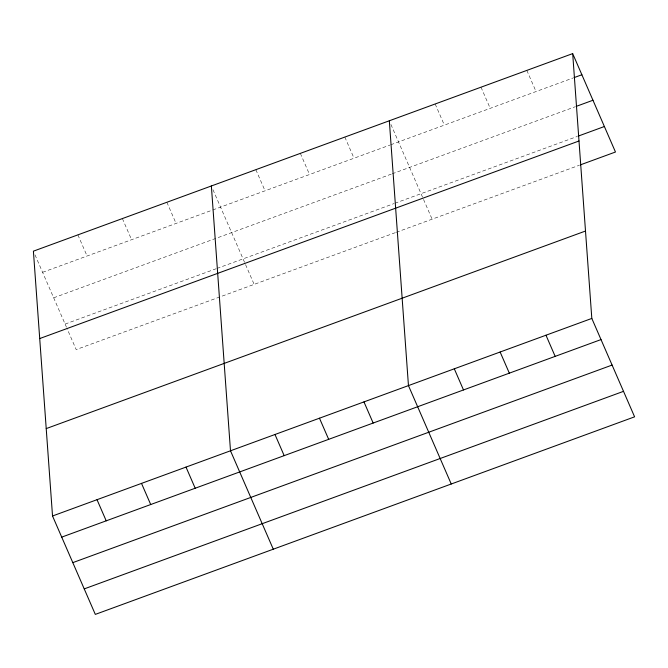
<?xml version="1.0" encoding="UTF-8"?>
<svg xmlns="http://www.w3.org/2000/svg" width="668" height="668" viewBox="0 0 668 668"><rect width="100%" height="100%" fill="white"/><g stroke="black" fill="none" stroke-linecap="round" stroke-linejoin="round"><path stroke-width="0.5" stroke-dasharray="3.34 2.5" d="M42.593 272.31L211.856 210.303M212.816 209.952L389.82 145.115M390.78 144.756L573.102 77.972M53.682 297.803L391.231 174.148M392.2 173.797L575.407 106.68M65.105 324.072L215.981 268.803M216.95 268.444L393.945 203.606M394.913 203.256L577.077 136.523M395.364 232.648L76.185 349.573L66.742 327.854M396.324 232.289L579.381 165.23M526.843 70.399L536.037 91.549M481.002 87.191L490.203 108.341M435.169 103.983L444.362 125.133M390.93 124.457L432.112 219.179M344.838 137.074L354.032 158.224M300.349 153.373L309.543 174.523M255.852 169.672L265.046 190.823M212.958 189.654L254.149 284.376M166.875 202.27L176.068 223.413M122.386 218.57L131.579 239.712M77.889 234.869L87.082 256.011M34.995 254.842L66.332 326.902"/><path stroke-width="1" d="M572.685 53.607L33.4 251.168L52.53 515.988L95.315 614.393L634.6 416.832L591.815 318.427L572.685 53.607L615.47 152.012L580.358 164.871M574.079 77.613L581.878 74.758M576.384 106.321L592.967 100.25M578.054 136.163L604.381 126.519M39.713 338.559L578.997 140.998M46.217 428.597L585.502 231.036M52.53 515.988L591.815 318.427M61.723 537.13L601.008 339.578M72.812 562.631L612.097 365.07M84.235 588.892L623.511 391.339M545.973 335.227L555.166 356.37M500.132 352.019L509.333 373.161M454.298 368.811L463.492 389.953M451.242 483.999L408.457 385.603L389.327 120.783M363.968 401.902L373.161 423.044M319.471 418.201L328.673 439.344M274.982 434.492L284.176 455.643M273.279 549.196L230.493 450.791L211.364 185.971M186.005 467.091L195.198 488.241M141.507 483.39L150.709 504.532M97.019 499.689L106.212 520.831"/></g></svg>
